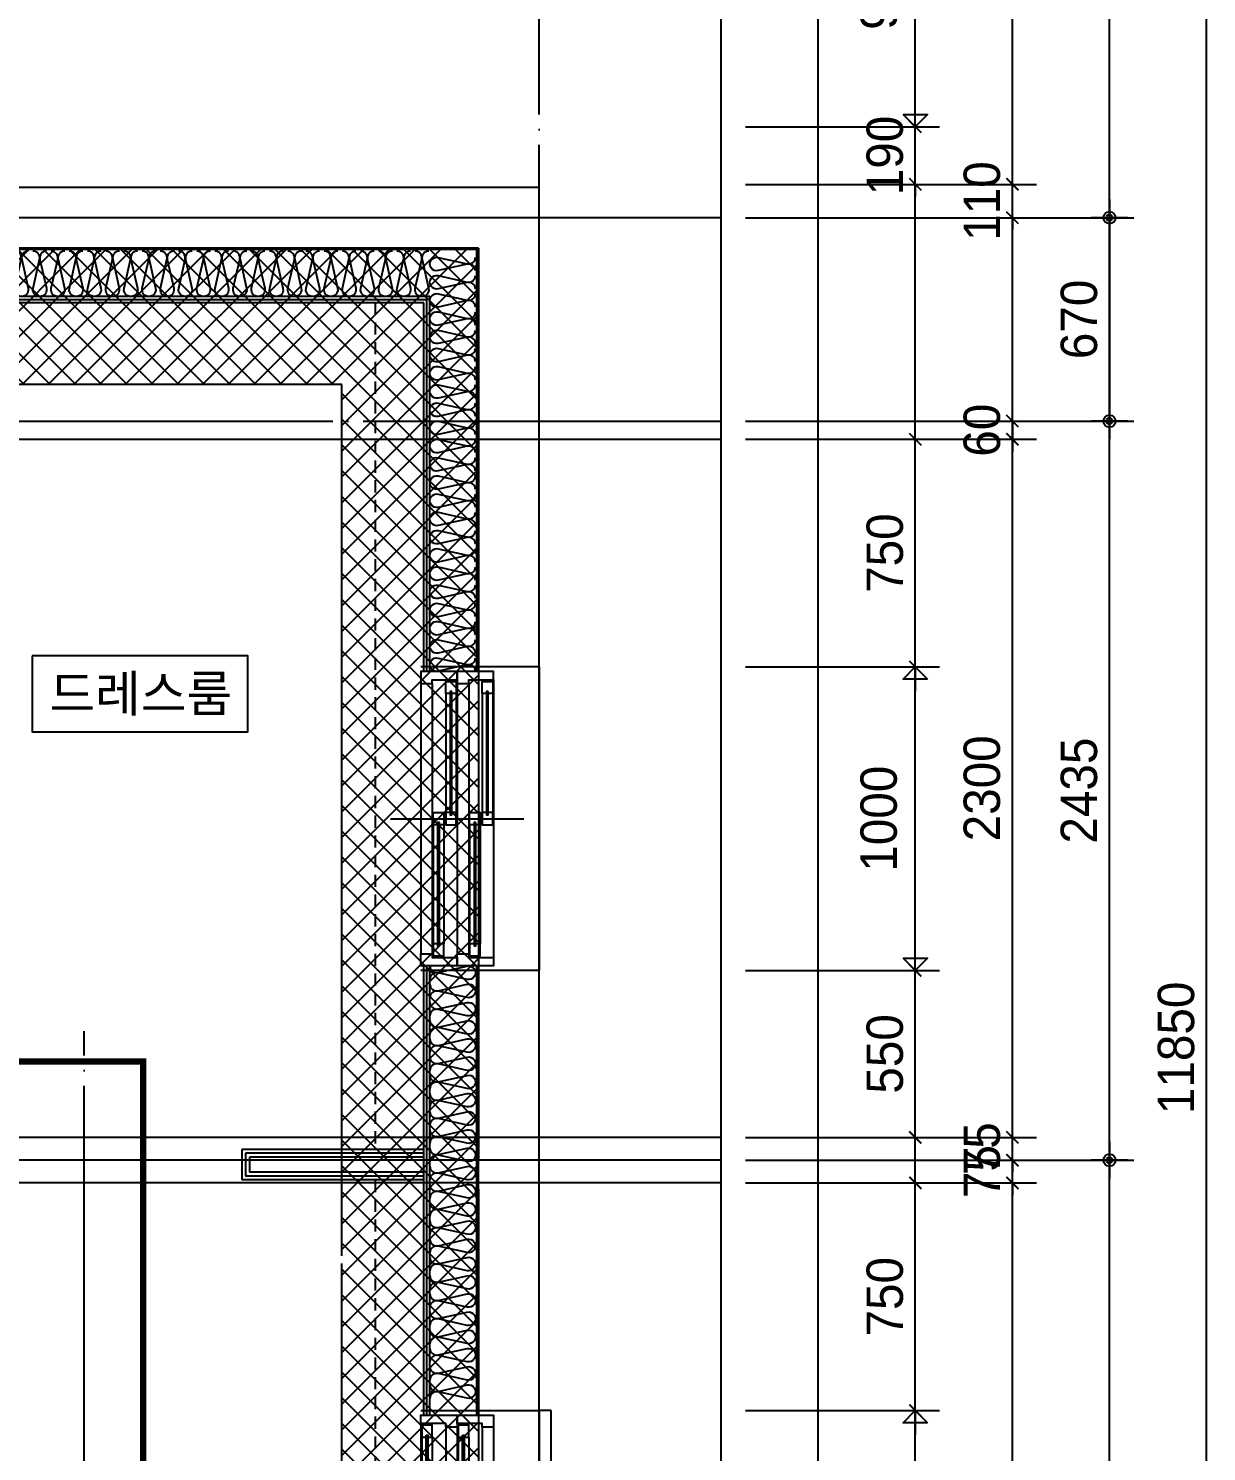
# Model space of a CAD drawing. Header units: millimetres. Extents: x -24416 to 92204, y -190080 to 23760.
# Drawn here: x 68154 to 72037, y -61474 to -56785 of the extents above; entities that cross this region are included whole.
import ezdxf
from ezdxf.enums import TextEntityAlignment as Align
from ezdxf.xclip import XClip

# ---------------------------------------------------------------- set-up
doc = ezdxf.new("R2010")
doc.units = ezdxf.units.MM
doc.header["$LTSCALE"] = 50
doc.header["$XCLIPFRAME"] = 0
for name, pattern in [('AUDIT_D_220706163347-0', [0]), ('CEN', [62, 60, -1, 0, -1]), ('H', [1.3, 0.8, -0.5]), ('HID', [2.5, 1.5, -1]), ('HIDDEN', [2, 1, -1])]:
    doc.linetypes.add(name, pattern=pattern)
doc.layers.get('defpoints').update_dxf_attribs({"color": 139})
for name, color, linetype, plot in [('AA-CEN', 1, 'CEN', False), ('Defpoint', 135, 'Continuous', False), ('MC', 135, 'Continuous', False)]:
    doc.layers.add(name, color=color, linetype=linetype, plot=plot)
for name, color, linetype in [('AA-XXXX-DIMS', 7, 'Continuous'), ('AA-단열-바닥-욕실', 30, 'Continuous'), ('ARDM', 7, 'Continuous'), ('CEN_CON', 1, 'CEN'), ('CEN_WALL', 12, 'CEN'), ('CONC', 2, 'Continuous'), ('dan1', 7, 'HID'), ('DIM', 7, 'AUDIT_D_220706163347-0'), ('ELE3_CON', 7, 'Continuous'), ('HAT', 9, 'Continuous'), ('INS', 252, 'Continuous'), ('WAL_DRY', 7, 'Continuous'), ('WIN', 4, 'Continuous'), ('X - 단위세대$0$ETC', 6, 'Continuous'), ('실명', 3, 'AUDIT_D_220706163347-0'), ('실명박스', 7, 'AUDIT_D_220706163347-0'), ('커튼박스', 6, 'Continuous'), ('확장', 8, 'HIDDEN')]:
    doc.layers.add(name, color=color, linetype=linetype)
doc.styles.add('HAUD01', font='Dotum.ttf')
doc.styles.add('맑은고딕', font='malgun.ttf', dxfattribs={"width": 0.9})
doc.dimstyles.new('DIM_40', dxfattribs={"dimscale": 40, "dimtxt": 3, "dimasz": 1, "dimexe": 2, "dimexo": 2, "dimgap": 1, "dimtad": 1, "dimdec": 0, "dimzin": 0, "dimdsep": 46, "dimtxsty": '맑은고딕', "dimblk1": 'DIMDOT', "dimblk2": 'DIMDOT', "dimsah": 1, "dimcen": 0.09, "dimdle": 2, "dimclrd": 7, "dimclre": 7, "dimclrt": 3, "dimadec": 0, "dimazin": 0, "dimtfac": 1, "dimtdec": 0, "dimtix": 1, "dimtmove": 2, "dimatfit": 3, "dimldrblk": 'DIMDOT', "dimfxl": 2, "dimtolj": 1, "dimtzin": 0, "dimarcsym": 0})
doc.dimstyles.new('MCDIM_40', dxfattribs={"dimscale": 40, "dimtxt": 3, "dimasz": 1, "dimexe": 2, "dimexo": 2, "dimgap": 1, "dimtad": 1, "dimdec": 0, "dimzin": 0, "dimdsep": 46, "dimtxsty": '맑은고딕', "dimblk1": 'ARCHTICK', "dimblk2": 'ARCHTICK', "dimsah": 1, "dimcen": 0.09, "dimdle": 2, "dimclrd": 7, "dimclre": 7, "dimclrt": 3, "dimadec": 0, "dimazin": 0, "dimtfac": 1, "dimtdec": 0, "dimtix": 1, "dimtmove": 2, "dimatfit": 3, "dimldrblk": 'ARCHTICK', "dimfxl": 1, "dimtolj": 1, "dimtzin": 0, "dimarcsym": 0})
doc.dimstyles.new('외부80-WIN', dxfattribs={"dimscale": 40, "dimtxt": 3, "dimasz": 1, "dimexe": 2, "dimexo": 2.5, "dimgap": 1.5, "dimtad": 1, "dimdec": 0, "dimzin": 0, "dimdsep": 46, "dimtxsty": '맑은고딕', "dimblk": 'DO2-2', "dimblk1": 'DO2-2', "dimblk2": 'DIMDOT', "dimcen": 0.09, "dimdle": 2, "dimclrd": 7, "dimclre": 7, "dimclrt": 3, "dimadec": 0, "dimazin": 0, "dimtfac": 1, "dimtdec": 0, "dimtix": 1, "dimtmove": 2, "dimatfit": 3, "dimldrblk": 'DO2-2', "dimfxl": 1, "dimtolj": 1, "dimtzin": 0, "dimarcsym": 0})

# ---------------------------------------------------------------- blocks, each defined once
blk = doc.blocks.new('WIN_이중창_2100')
at = {"layer": 'Defpoint'}
for p, q in [((-15, 240), (-15, 0)), ((2085, 240), (2085, 0))]:
    blk.add_line(p, q, dxfattribs=at)
at = {"layer": 'WIN'}
blk.add_line((1035, -100), (1035, 340), dxfattribs=at)
at = {"layer": 'WIN', "color": 8}
for p, q in [((2042, 240), (28, 240)), ((1997, 237), (1055, 237)), ((1015, 196), (73, 196)), ((1997, 202), (1055, 202)), ((2030, 158), (40, 158)), ((1015, 161), (73, 161)), ((2030, 120), (40, 120)), ((1997, 117), (1055, 117)), ((1015, 76), (73, 76)), ((1997, 82), (1055, 82)), ((2030, 38), (40, 38)), ((2030, 0), (40, 0)), ((1015, 41), (73, 41))]:
    blk.add_line(p, q, dxfattribs=at)
at = {"layer": 'WIN'}
for points in [[(40, 158), (28, 158), (28, 240), (0, 240), (0, 120), (40, 120), (40, 158)], [(1055, 216.5), (1055, 202), (1015, 202), (1015, 237), (1055, 237), (1055, 222.5)], [(1997, 216.5), (1997, 202), (2037, 202), (2037, 237), (1997, 237), (1997, 222.5)], [(2030, 158), (2042, 158), (2042, 240), (2070, 240), (2070, 120), (2030, 120), (2030, 158)], [(73, 175.5), (73, 161), (33, 161), (33, 196), (73, 196), (73, 181.5)], [(1015, 175.5), (1015, 161), (1055, 161), (1055, 196), (1015, 196), (1015, 181.5)], [(2004, 222.5), (2004, 216.5), (1048, 216.5), (1048, 222.5), (2004, 222.5)], [(1022, 181.5), (1022, 175.5), (66, 175.5), (66, 181.5), (1022, 181.5)], [(40, 38), (28, 38), (28, 120), (0, 120), (0, 0), (40, 0), (40, 38)], [(1055, 96.5), (1055, 82), (1015, 82), (1015, 117), (1055, 117), (1055, 102.5)], [(2004, 102.5), (2004, 96.5), (1048, 96.5), (1048, 102.5), (2004, 102.5)], [(1997, 96.5), (1997, 82), (2037, 82), (2037, 117), (1997, 117), (1997, 102.5)], [(2030, 38), (2042, 38), (2042, 120), (2070, 120), (2070, 0), (2030, 0), (2030, 38)], [(73, 55.5), (73, 41), (33, 41), (33, 76), (73, 76), (73, 61.5)], [(1022, 61.5), (1022, 55.5), (66, 55.5), (66, 61.5), (1022, 61.5)], [(1015, 55.5), (1015, 41), (1055, 41), (1055, 76), (1015, 76), (1015, 61.5)]]:
    blk.add_lwpolyline(points, dxfattribs=at)
blk = doc.blocks.new('WIN_이중창_1000')
at = {"layer": 'Defpoint'}
for p, q in [((-15, 240), (-15, 0)), ((985, 240), (985, 0))]:
    blk.add_line(p, q, dxfattribs=at)
at = {"layer": 'WIN'}
blk.add_line((485, -100), (485, 340), dxfattribs=at)
at = {"layer": 'WIN', "color": 8}
for p, q in [((942, 240), (28, 240)), ((897, 237), (505, 237)), ((465, 196), (73, 196)), ((897, 202), (505, 202)), ((930, 158), (40, 158)), ((465, 161), (73, 161)), ((930, 120), (40, 120)), ((897, 117), (505, 117)), ((465, 76), (73, 76)), ((897, 82), (505, 82)), ((930, 38), (40, 38)), ((930, 0), (40, 0)), ((465, 41), (73, 41))]:
    blk.add_line(p, q, dxfattribs=at)
at = {"layer": 'WIN'}
for points in [[(40, 158), (28, 158), (28, 240), (0, 240), (0, 120), (40, 120), (40, 158)], [(505, 216.5), (505, 202), (465, 202), (465, 237), (505, 237), (505, 222.5)], [(897, 216.5), (897, 202), (937, 202), (937, 237), (897, 237), (897, 222.5)], [(930, 158), (942, 158), (942, 240), (970, 240), (970, 120), (930, 120), (930, 158)], [(73, 175.5), (73, 161), (33, 161), (33, 196), (73, 196), (73, 181.5)], [(465, 175.5), (465, 161), (505, 161), (505, 196), (465, 196), (465, 181.5)], [(904, 222.5), (904, 216.5), (498, 216.5), (498, 222.5), (904, 222.5)], [(472, 181.5), (472, 175.5), (66, 175.5), (66, 181.5), (472, 181.5)], [(40, 38), (28, 38), (28, 120), (0, 120), (0, 0), (40, 0), (40, 38)], [(505, 96.5), (505, 82), (465, 82), (465, 117), (505, 117), (505, 102.5)], [(904, 102.5), (904, 96.5), (498, 96.5), (498, 102.5), (904, 102.5)], [(897, 96.5), (897, 82), (937, 82), (937, 117), (897, 117), (897, 102.5)], [(930, 38), (942, 38), (942, 120), (970, 120), (970, 0), (930, 0), (930, 38)], [(73, 55.5), (73, 41), (33, 41), (33, 76), (73, 76), (73, 61.5)], [(472, 61.5), (472, 55.5), (66, 55.5), (66, 61.5), (472, 61.5)], [(465, 55.5), (465, 41), (505, 41), (505, 76), (465, 76), (465, 61.5)]]:
    blk.add_lwpolyline(points, dxfattribs=at)
blk = doc.blocks.new('insul1')
blk.add_lwpolyline([(0, 0, 0.480617), (0.146, 0.183), (0.004, 0.817, -1.249969), (0.296, 0.817), (0.154, 0.183, 0.480617), (0.3, 0, 0.480617)], format="xyb")
blk = doc.blocks.new('U-84B(확장)')
at = {"layer": 'CEN_CON'}
for p, q in [((14900, -300), (14900, 12030)), ((15500, 8660), (10575, 8660))]:
    blk.add_line(p, q, dxfattribs=at)
at = {"layer": 'CEN_WALL'}
for p, q in [((11220, 7990), (15500, 7990)), ((13400, -300), (13400, 5980)), ((15500, 5555), (11120, 5555))]:
    blk.add_line(p, q, dxfattribs=at)
at = {"layer": 'CONC'}
for p, q in [((14900, 8760), (12380, 8760)), ((14900, 7180), (14900, 8760)), ((14700, 8560), (10872, 8560)), ((14700, 7180), (14700, 8560)), ((14900, 7180), (14700, 7180)), ((14700, 4730), (14700, 6180)), ((14900, 6180), (14700, 6180)), ((14900, 4730), (14900, 6180)), ((14700, 4730), (14900, 4730))]:
    blk.add_line(p, q, dxfattribs=at)
at = {"layer": 'dan1'}
blk.add_lwpolyline([(10885, 2140), (14250, 2140), (14250, 8110), (11335, 8110), (11335, 7210), (10885, 7210)], dxfattribs=at)
at = {"layer": 'ELE3_CON'}
for p, q in [((14900, 7180), (14900, 6180)), ((14900, 4730), (14900, 2630))]:
    blk.add_line(p, q, dxfattribs=at)
at = {"layer": 'INS'}
for p, q in [((14695, 8555), (10885, 8555)), ((14695, 7165), (14695, 8555)), ((14540, 8400), (10885, 8400)), ((14540, 7165), (14540, 8400)), ((14540, 4715), (14540, 6195)), ((14695, 4715), (14695, 6195))]:
    blk.add_line(p, q, dxfattribs=at)
at = {"layer": 'MC'}
for p, q in [((11220, 7930), (15500, 7930)), ((15500, 5630), (11120, 5630)), ((15500, 5480), (10575, 5480))]:
    blk.add_line(p, q, dxfattribs=at)
at = {"layer": 'WAL_DRY'}
for p, q in [((14530, 8390), (12705, 8390)), ((14520, 8380), (12705, 8380)), ((14520, 7165), (14520, 8380)), ((14530, 7165), (14530, 8390)), ((14520, 4715), (14520, 6195)), ((14530, 4715), (14530, 6195)), ((14520, 5590), (13920, 5590)), ((13920, 5590), (13920, 5490)), ((14520, 5577.5), (13932.5, 5577.5)), ((13932.5, 5577.5), (13932.5, 5502.5)), ((14520, 5565), (13945, 5565)), ((13945, 5565), (13945, 5515)), ((14520, 5490), (13920, 5490)), ((14520, 5502.5), (13932.5, 5502.5)), ((14520, 5515), (13945, 5515))]:
    blk.add_line(p, q, dxfattribs=at)
at = {"layer": 'X - 단위세대$0$ETC'}
blk.add_lwpolyline([(14940, 4730), (14900, 4730), (14900, 2630), (14940, 2630), (14940, 4730)], dxfattribs=at)
at = {"layer": '커튼박스', "linetype": 'H'}
for p, q in [((14360, 8380), (14360, 5590)), ((14360, 5490), (14360, 1870))]:
    blk.add_line(p, q, dxfattribs=at)
at = {"layer": '확장', "ltscale": 0.5, "const_width": 20, "flags": 128}
blk.add_lwpolyline([(12975, 8380), (12975, 5880), (13595, 5880), (13595, 1870)], dxfattribs=at)
at = {"layer": 'INS', "row_count": 1}
for p, xscale, yscale, zscale, rotation, column_count, row_spacing, column_spacing in [((14536.4, 8550), 150, 150, 150, 180, 60, 0, 60), ((14690, 7165), 150.0000000000001, 150.0000000000001, 150.0000000000001, 90, 23, -1.577721810442024e-30, 60.00000000000003), ((14540, 6195), 150, 150, 150, 270, 24, 0, 60)]:
    blk.add_blockref('insul1', p, dxfattribs=dict(at, xscale=xscale, yscale=yscale, zscale=zscale, rotation=rotation, column_count=column_count, row_spacing=row_spacing, column_spacing=column_spacing))
at = {"layer": 'WIN', "xscale": -1, "rotation": 270}
blk.add_blockref('WIN_이중창_1000', (14510, 6195), dxfattribs=at)
at = {"layer": 'WIN', "rotation": 90}
blk.add_blockref('WIN_이중창_2100', (14750, 2645), dxfattribs=at)
blk = doc.blocks.new('A$C415C5DAF')
at = {"layer": '실명박스'}
blk.add_lwpolyline([(55680.3, -77229.6), (55680.3, -77479.6), (56391.5, -77479.6), (56391.5, -77229.6)], close=True, dxfattribs=at)
at = {"layer": '실명', "style": 'HAUD01'}
blk.add_text('드레스룸', height=120, dxfattribs=at).set_placement((56038.7, -77352.8), align=Align.MIDDLE)
blk = doc.blocks.new('A$C1CAF0AFA')
at = {"layer": 'HAT'}
h = blk.add_hatch(dxfattribs=at)
h.set_pattern_fill('_USER', color=5, scale=60, angle=45, double=1, pattern_type=0)
h.set_pattern_definition([(45, (0, -23760), (-42.426407, 42.426407), []), (135, (0, -23760), (-42.426407, -42.426407), [])])
h.paths.add_polyline_path([(55062.1, -89179), (65312.1, -89179), (65312.1, -87689), (65622.1, -87689), (65622.1, -87979), (65822.1, -87979), (65822.1, -87689), (69187.1, -87689), (69187.1, -81719), (65809.1, -81719), (65809.1, -81269), (69637.1, -81269), (69637.1, -88139), (65762.1, -88139), (65762.1, -89629), (55062.1, -89629)])
h.paths.add_polyline_path([(55062.1, -83254), (61552.1, -83254), (61552.1, -82931.5), (61752.1, -82931.5), (61752.1, -83254), (62062.1, -83254), (62062.1, -79279), (64552.1, -79279), (64552.1, -81719), (65622.1, -81719), (65622.1, -81269), (65002.1, -81269), (65002.1, -78829), (61612.1, -78829), (61612.1, -82804), (58912.1, -82804), (58912.1, -82654), (57512.1, -82654), (57512.1, -82804), (55062.1, -82804)])
at = {"layer": 'AA-CEN', "color": 4}
blk.add_lwpolyline([(55062.1, -89179), (65312.1, -89179), (65312.1, -87689), (65622.1, -87689), (65622.1, -87979), (65822.1, -87979), (65822.1, -87689), (69187.1, -87689), (69187.1, -81719), (65809.1, -81719), (65809.1, -81269), (69637.1, -81269), (69637.1, -88139), (65762.1, -88139), (65762.1, -89629), (55062.1, -89629)], close=True, dxfattribs=at)
blk = doc.blocks.new('_ArchTick')
at = {"color": 0, "linetype": 'ByBlock', "const_width": 0.15}
blk.add_lwpolyline([(-0.5, -0.5), (0.5, 0.5)], dxfattribs=at)
blk = doc.blocks.new('*D83')
at = {"layer": 'defpoints', "color": 0, "transparency": 16777216}
for p in [(23369.9, -84199), (24329.9, -84199), (23369.9, -84274)]:
    blk.add_point(p, dxfattribs=at)
at = {"layer": 'DIM', "color": 7, "lineweight": -2, "transparency": 16777216}
for p, q in [((24329.9, -84199), (24329.9, -84159)), ((23449.9, -84199), (24409.9, -84199)), ((24329.9, -84274), (24329.9, -84199)), ((23449.9, -84274), (24409.9, -84274)), ((24329.9, -84274), (24329.9, -84314))]:
    blk.add_line(p, q, dxfattribs=at)
at = {"layer": 'DIM', "color": 7, "lineweight": -2, "transparency": 16777216, "xscale": 40, "yscale": 40, "zscale": 40}
for p, rotation in [((24329.9, -84199), 270), ((24329.9, -84274), 90)]:
    blk.add_blockref('_ArchTick', p, dxfattribs=dict(at, rotation=rotation))
at = {"layer": 'DIM', "color": 3, "transparency": 16777216, "insert": (24229.9, -84236.5), "char_height": 120, "attachment_point": 5, "rotation": 90, "style": 'HAUD01'}
blk.add_mtext('\\A1;75', dxfattribs=at)
blk = doc.blocks.new('*D84')
at = {"layer": 'defpoints', "color": 0, "transparency": 16777216}
for p in [(23369.9, -81899), (24329.9, -81899), (23369.9, -84199)]:
    blk.add_point(p, dxfattribs=at)
at = {"layer": 'DIM', "color": 7, "lineweight": -2, "transparency": 16777216}
for p, q in [((24329.9, -84279), (24329.9, -81819)), ((23449.9, -81899), (24409.9, -81899)), ((23449.9, -84199), (24409.9, -84199))]:
    blk.add_line(p, q, dxfattribs=at)
at = {"layer": 'DIM', "color": 7, "lineweight": -2, "transparency": 16777216, "xscale": 40, "yscale": 40, "zscale": 40}
for p, rotation in [((24329.9, -81899), 90), ((24329.9, -84199), 270)]:
    blk.add_blockref('_ArchTick', p, dxfattribs=dict(at, rotation=rotation))
at = {"layer": 'DIM', "color": 3, "transparency": 16777216, "insert": (24229.9, -83049), "char_height": 120, "attachment_point": 5, "rotation": 90, "style": 'HAUD01'}
blk.add_mtext('\\A1;2300', dxfattribs=at)
blk = doc.blocks.new('*D85')
at = {"layer": 'defpoints', "color": 0, "transparency": 16777216}
for p in [(23369.9, -81839), (23369.9, -81899), (24329.9, -81899)]:
    blk.add_point(p, dxfattribs=at)
at = {"layer": 'DIM', "color": 7, "lineweight": -2, "transparency": 16777216}
for p, q in [((24329.9, -81839), (24329.9, -81799)), ((23449.9, -81839), (24409.9, -81839)), ((24329.9, -81839), (24329.9, -81899)), ((23449.9, -81899), (24409.9, -81899)), ((24329.9, -81899), (24329.9, -81939))]:
    blk.add_line(p, q, dxfattribs=at)
at = {"layer": 'DIM', "color": 7, "lineweight": -2, "transparency": 16777216, "xscale": 40, "yscale": 40, "zscale": 40}
for p, rotation in [((24329.9, -81839), 270), ((24329.9, -81899), 90)]:
    blk.add_blockref('_ArchTick', p, dxfattribs=dict(at, rotation=rotation))
at = {"layer": 'DIM', "color": 3, "transparency": 16777216, "insert": (24229.9, -81869), "char_height": 120, "attachment_point": 5, "rotation": 90, "style": 'HAUD01'}
blk.add_mtext('\\A1;60', dxfattribs=at)
blk = doc.blocks.new('DIMDOT')
at = {"layer": 'AA-XXXX-DIMS'}
for p, q in [((0, -1.5), (0, 1.5)), ((-1.5, 0), (1.5, 0))]:
    blk.add_line(p, q, dxfattribs=at)
for radius in [0.5, 0.25]:
    blk.add_circle((0, 0), radius, dxfattribs=at)
blk = doc.blocks.new('*D86')
at = {"layer": 'defpoints', "color": 0, "transparency": 16777216}
for p in [(23369.9, -81169), (23369.9, -81839), (24649.9, -81839)]:
    blk.add_point(p, dxfattribs=at)
at = {"layer": 'DIM', "color": 7, "lineweight": -2, "transparency": 16777216}
for p, q in [((23449.9, -81169), (24729.9, -81169)), ((24649.9, -81209), (24649.9, -81799)), ((23449.9, -81839), (24729.9, -81839))]:
    blk.add_line(p, q, dxfattribs=at)
at = {"layer": 'DIM', "color": 7, "lineweight": -2, "transparency": 16777216, "xscale": 40, "yscale": 40, "zscale": 40}
for p, rotation in [((24649.9, -81169), 90), ((24649.9, -81839), 270)]:
    blk.add_blockref('DIMDOT', p, dxfattribs=dict(at, rotation=rotation))
at = {"layer": 'DIM', "color": 3, "transparency": 16777216, "insert": (24549.9, -81504), "char_height": 120, "attachment_point": 5, "rotation": 90, "style": 'HAUD01'}
blk.add_mtext('\\A1;670', dxfattribs=at)
blk = doc.blocks.new('*D87')
at = {"layer": 'defpoints', "color": 0, "transparency": 16777216}
for p in [(23369.9, -81059), (24329.9, -81059), (23369.9, -81169)]:
    blk.add_point(p, dxfattribs=at)
at = {"layer": 'DIM', "color": 7, "lineweight": -2, "transparency": 16777216}
for p, q in [((23449.9, -81059), (24409.9, -81059)), ((24329.9, -81059), (24329.9, -81019)), ((24329.9, -81169), (24329.9, -81059)), ((23449.9, -81169), (24409.9, -81169)), ((24329.9, -81169), (24329.9, -81209))]:
    blk.add_line(p, q, dxfattribs=at)
at = {"layer": 'DIM', "color": 7, "lineweight": -2, "transparency": 16777216, "xscale": 40, "yscale": 40, "zscale": 40}
for p, rotation in [((24329.9, -81059), 270), ((24329.9, -81169), 90)]:
    blk.add_blockref('_ArchTick', p, dxfattribs=dict(at, rotation=rotation))
at = {"layer": 'DIM', "color": 3, "transparency": 16777216, "insert": (24229.9, -81114), "char_height": 120, "attachment_point": 5, "rotation": 90, "style": 'HAUD01'}
blk.add_mtext('\\A1;110', dxfattribs=at)
blk = doc.blocks.new('*D88')
at = {"layer": 'defpoints', "color": 0, "transparency": 16777216}
for p in [(23369.9, -79019), (24329.9, -79019), (23369.9, -81059)]:
    blk.add_point(p, dxfattribs=at)
at = {"layer": 'DIM', "color": 7, "lineweight": -2, "transparency": 16777216}
for p, q in [((24329.9, -81139), (24329.9, -78939)), ((23449.9, -79019), (24409.9, -79019)), ((23449.9, -81059), (24409.9, -81059))]:
    blk.add_line(p, q, dxfattribs=at)
at = {"layer": 'DIM', "color": 7, "lineweight": -2, "transparency": 16777216, "xscale": 40, "yscale": 40, "zscale": 40}
for p, rotation in [((24329.9, -79019), 90), ((24329.9, -81059), 270)]:
    blk.add_blockref('_ArchTick', p, dxfattribs=dict(at, rotation=rotation))
at = {"layer": 'DIM', "color": 3, "transparency": 16777216, "insert": (24229.9, -80039), "char_height": 120, "attachment_point": 5, "rotation": 90, "style": 'HAUD01'}
blk.add_mtext('\\A1;2040', dxfattribs=at)
blk = doc.blocks.new('*D470')
at = {"layer": 'defpoints', "color": 0, "transparency": 16777216}
for p in [(23369.9, -77979), (24969.9, -77979), (23369.9, -89829)]:
    blk.add_point(p, dxfattribs=at)
at = {"layer": 'DIM', "color": 7, "lineweight": -2, "transparency": 16777216}
for p, q in [((23449.9, -77979), (25049.9, -77979)), ((24969.9, -89789), (24969.9, -78019)), ((23449.9, -89829), (25049.9, -89829))]:
    blk.add_line(p, q, dxfattribs=at)
at = {"layer": 'DIM', "color": 7, "lineweight": -2, "transparency": 16777216, "xscale": 40, "yscale": 40, "zscale": 40}
for p, rotation in [((24969.9, -77979), 90), ((24969.9, -89829), 270)]:
    blk.add_blockref('DIMDOT', p, dxfattribs=dict(at, rotation=rotation))
at = {"layer": 'DIM', "color": 3, "transparency": 16777216, "insert": (24869.9, -83904), "char_height": 120, "attachment_point": 5, "rotation": 90, "style": 'HAUD01'}
blk.add_mtext('\\A1;11850', dxfattribs=at)
blk = doc.blocks.new('*D472')
at = {"layer": 'defpoints', "color": 0, "transparency": 16777216}
for p in [(23369.9, -84274), (24649.9, -84274), (23369.9, -88149)]:
    blk.add_point(p, dxfattribs=at)
at = {"layer": 'DIM', "color": 7, "lineweight": -2, "transparency": 16777216}
for p, q in [((23449.9, -84274), (24729.9, -84274)), ((24649.9, -88109), (24649.9, -84314)), ((23449.9, -88149), (24729.9, -88149))]:
    blk.add_line(p, q, dxfattribs=at)
at = {"layer": 'DIM', "color": 7, "lineweight": -2, "transparency": 16777216, "xscale": 40, "yscale": 40, "zscale": 40}
for p, rotation in [((24649.9, -84274), 90), ((24649.9, -88149), 270)]:
    blk.add_blockref('DIMDOT', p, dxfattribs=dict(at, rotation=rotation))
at = {"layer": 'DIM', "color": 3, "transparency": 16777216, "insert": (24549.9, -86211.5), "char_height": 120, "attachment_point": 5, "rotation": 90, "style": 'HAUD01'}
blk.add_mtext('\\A1;3875', dxfattribs=at)
blk = doc.blocks.new('*D473')
at = {"layer": 'defpoints', "color": 0, "transparency": 16777216}
for p in [(23369.9, -81839), (24649.9, -81839), (23369.9, -84274)]:
    blk.add_point(p, dxfattribs=at)
at = {"layer": 'DIM', "color": 7, "lineweight": -2, "transparency": 16777216}
for p, q in [((23449.9, -81839), (24729.9, -81839)), ((24649.9, -84234), (24649.9, -81879)), ((23449.9, -84274), (24729.9, -84274))]:
    blk.add_line(p, q, dxfattribs=at)
at = {"layer": 'DIM', "color": 7, "lineweight": -2, "transparency": 16777216, "xscale": 40, "yscale": 40, "zscale": 40}
for p, rotation in [((24649.9, -81839), 90), ((24649.9, -84274), 270)]:
    blk.add_blockref('DIMDOT', p, dxfattribs=dict(at, rotation=rotation))
at = {"layer": 'DIM', "color": 3, "transparency": 16777216, "insert": (24549.9, -83056.5), "char_height": 120, "attachment_point": 5, "rotation": 90, "style": 'HAUD01'}
blk.add_mtext('\\A1;2435', dxfattribs=at)
blk = doc.blocks.new('*D474')
at = {"layer": 'defpoints', "color": 0, "transparency": 16777216}
for p in [(23369.9, -78884), (24649.9, -78884), (23369.9, -81169)]:
    blk.add_point(p, dxfattribs=at)
at = {"layer": 'DIM', "color": 7, "lineweight": -2, "transparency": 16777216}
for p, q in [((23449.9, -78884), (24729.9, -78884)), ((24649.9, -81129), (24649.9, -78924)), ((23449.9, -81169), (24729.9, -81169))]:
    blk.add_line(p, q, dxfattribs=at)
at = {"layer": 'DIM', "color": 7, "lineweight": -2, "transparency": 16777216, "xscale": 40, "yscale": 40, "zscale": 40}
for p, rotation in [((24649.9, -78884), 90), ((24649.9, -81169), 270)]:
    blk.add_blockref('DIMDOT', p, dxfattribs=dict(at, rotation=rotation))
at = {"layer": 'DIM', "color": 3, "transparency": 16777216, "insert": (24549.9, -80026.5), "char_height": 120, "attachment_point": 5, "rotation": 90, "style": 'HAUD01'}
blk.add_mtext('\\A1;2285', dxfattribs=at)
blk = doc.blocks.new('*D477')
at = {"layer": 'defpoints', "color": 0, "transparency": 16777216}
for p in [(23369.9, -84349), (24329.9, -84349), (23369.9, -87949)]:
    blk.add_point(p, dxfattribs=at)
at = {"layer": 'DIM', "color": 7, "lineweight": -2, "transparency": 16777216}
for p, q in [((24329.9, -88029), (24329.9, -84269)), ((23449.9, -84349), (24409.9, -84349)), ((23449.9, -87949), (24409.9, -87949))]:
    blk.add_line(p, q, dxfattribs=at)
at = {"layer": 'DIM', "color": 7, "lineweight": -2, "transparency": 16777216, "xscale": 40, "yscale": 40, "zscale": 40}
for p, rotation in [((24329.9, -84349), 90), ((24329.9, -87949), 270)]:
    blk.add_blockref('_ArchTick', p, dxfattribs=dict(at, rotation=rotation))
at = {"layer": 'DIM', "color": 3, "transparency": 16777216, "insert": (24229.9, -86149), "char_height": 120, "attachment_point": 5, "rotation": 90, "style": 'HAUD01'}
blk.add_mtext('\\A1;3600', dxfattribs=at)
blk = doc.blocks.new('*D478')
at = {"layer": 'defpoints', "color": 0, "transparency": 16777216}
for p in [(23369.9, -84274), (24329.9, -84274), (23369.9, -84349)]:
    blk.add_point(p, dxfattribs=at)
at = {"layer": 'DIM', "color": 7, "lineweight": -2, "transparency": 16777216}
for p, q in [((24329.9, -84274), (24329.9, -84234)), ((23449.9, -84274), (24409.9, -84274)), ((24329.9, -84349), (24329.9, -84274)), ((23449.9, -84349), (24409.9, -84349)), ((24329.9, -84349), (24329.9, -84389))]:
    blk.add_line(p, q, dxfattribs=at)
at = {"layer": 'DIM', "color": 7, "lineweight": -2, "transparency": 16777216, "xscale": 40, "yscale": 40, "zscale": 40}
for p, rotation in [((24329.9, -84274), 270), ((24329.9, -84349), 90)]:
    blk.add_blockref('_ArchTick', p, dxfattribs=dict(at, rotation=rotation))
at = {"layer": 'DIM', "color": 3, "transparency": 16777216, "insert": (24229.9, -84311.5), "char_height": 120, "attachment_point": 5, "rotation": 90, "style": 'HAUD01'}
blk.add_mtext('\\A1;75', dxfattribs=at)
blk = doc.blocks.new('DO2-2')
at = {"layer": 'ARDM'}
blk.add_line((0, 0), (-2, 0), dxfattribs=at)
blk.add_lwpolyline([(-1, -1), (-1, 1), (0, 0)], close=True, dxfattribs=at)
blk = doc.blocks.new('*D480')
at = {"layer": 'defpoints', "color": 0, "transparency": 16777216}
for p in [(23369.9, -85099), (24009.9, -85099), (23369.9, -87199)]:
    blk.add_point(p, dxfattribs=at)
at = {"layer": 'DIM', "color": 7, "lineweight": -2, "transparency": 16777216}
for p, q in [((23469.9, -85099), (24089.9, -85099)), ((24009.9, -87159), (24009.9, -85139)), ((23469.9, -87199), (24089.9, -87199))]:
    blk.add_line(p, q, dxfattribs=at)
at = {"layer": 'DIM', "color": 7, "lineweight": -2, "transparency": 16777216, "xscale": 40, "yscale": 40, "zscale": 40}
for p, rotation in [((24009.9, -85099), 90), ((24009.9, -87199), 270)]:
    blk.add_blockref('DO2-2', p, dxfattribs=dict(at, rotation=rotation))
at = {"layer": 'DIM', "color": 3, "transparency": 16777216, "insert": (23889.9, -86149), "char_height": 120, "attachment_point": 5, "rotation": 90, "style": 'HAUD01'}
blk.add_mtext('\\A1;2100', dxfattribs=at)
blk = doc.blocks.new('*D481')
at = {"layer": 'defpoints', "color": 0, "transparency": 16777216}
for p in [(23369.9, -84349), (24009.9, -84349), (23369.9, -85099)]:
    blk.add_point(p, dxfattribs=at)
at = {"layer": 'DIM', "color": 7, "lineweight": -2, "transparency": 16777216}
for p, q in [((24009.9, -85179), (24009.9, -84269)), ((23449.9, -84349), (24089.9, -84349)), ((23449.9, -85099), (24089.9, -85099))]:
    blk.add_line(p, q, dxfattribs=at)
at = {"layer": 'DIM', "color": 7, "lineweight": -2, "transparency": 16777216, "xscale": 40, "yscale": 40, "zscale": 40}
for p, rotation in [((24009.9, -84349), 90), ((24009.9, -85099), 270)]:
    blk.add_blockref('_ArchTick', p, dxfattribs=dict(at, rotation=rotation))
at = {"layer": 'DIM', "color": 3, "transparency": 16777216, "insert": (23909.9, -84724), "char_height": 120, "attachment_point": 5, "rotation": 90, "style": 'HAUD01'}
blk.add_mtext('\\A1;750', dxfattribs=at)
blk = doc.blocks.new('*D482')
at = {"layer": 'defpoints', "color": 0, "transparency": 16777216}
for p in [(23369.9, -83649), (24009.9, -83649), (23369.9, -84199)]:
    blk.add_point(p, dxfattribs=at)
at = {"layer": 'DIM', "color": 7, "lineweight": -2, "transparency": 16777216}
for p, q in [((24009.9, -84279), (24009.9, -83569)), ((23449.9, -83649), (24089.9, -83649)), ((23449.9, -84199), (24089.9, -84199))]:
    blk.add_line(p, q, dxfattribs=at)
at = {"layer": 'DIM', "color": 7, "lineweight": -2, "transparency": 16777216, "xscale": 40, "yscale": 40, "zscale": 40}
for p, rotation in [((24009.9, -83649), 90), ((24009.9, -84199), 270)]:
    blk.add_blockref('_ArchTick', p, dxfattribs=dict(at, rotation=rotation))
at = {"layer": 'DIM', "color": 3, "transparency": 16777216, "insert": (23909.9, -83924), "char_height": 120, "attachment_point": 5, "rotation": 90, "style": 'HAUD01'}
blk.add_mtext('\\A1;550', dxfattribs=at)
blk = doc.blocks.new('*D483')
at = {"layer": 'defpoints', "color": 0, "transparency": 16777216}
for p in [(23369.9, -82649), (24009.9, -82649), (23369.9, -83649)]:
    blk.add_point(p, dxfattribs=at)
at = {"layer": 'DIM', "color": 7, "lineweight": -2, "transparency": 16777216}
for p, q in [((23469.9, -82649), (24089.9, -82649)), ((24009.9, -83609), (24009.9, -82689)), ((23469.9, -83649), (24089.9, -83649))]:
    blk.add_line(p, q, dxfattribs=at)
at = {"layer": 'DIM', "color": 7, "lineweight": -2, "transparency": 16777216, "xscale": 40, "yscale": 40, "zscale": 40}
for p, rotation in [((24009.9, -82649), 90), ((24009.9, -83649), 270)]:
    blk.add_blockref('DO2-2', p, dxfattribs=dict(at, rotation=rotation))
at = {"layer": 'DIM', "color": 3, "transparency": 16777216, "insert": (23889.9, -83149), "char_height": 120, "attachment_point": 5, "rotation": 90, "style": 'HAUD01'}
blk.add_mtext('\\A1;1000', dxfattribs=at)
blk = doc.blocks.new('*D484')
at = {"layer": 'defpoints', "color": 0, "transparency": 16777216}
for p in [(23369.9, -81899), (24009.9, -81899), (23369.9, -82649)]:
    blk.add_point(p, dxfattribs=at)
at = {"layer": 'DIM', "color": 7, "lineweight": -2, "transparency": 16777216}
for p, q in [((24009.9, -82729), (24009.9, -81819)), ((23449.9, -81899), (24089.9, -81899)), ((23449.9, -82649), (24089.9, -82649))]:
    blk.add_line(p, q, dxfattribs=at)
at = {"layer": 'DIM', "color": 7, "lineweight": -2, "transparency": 16777216, "xscale": 40, "yscale": 40, "zscale": 40}
for p, rotation in [((24009.9, -81899), 90), ((24009.9, -82649), 270)]:
    blk.add_blockref('_ArchTick', p, dxfattribs=dict(at, rotation=rotation))
at = {"layer": 'DIM', "color": 3, "transparency": 16777216, "insert": (23909.9, -82274), "char_height": 120, "attachment_point": 5, "rotation": 90, "style": 'HAUD01'}
blk.add_mtext('\\A1;750', dxfattribs=at)
blk = doc.blocks.new('*D485')
at = {"layer": 'defpoints', "color": 0, "transparency": 16777216}
for p in [(23369.9, -80869), (24009.9, -80869), (23369.9, -81059)]:
    blk.add_point(p, dxfattribs=at)
at = {"layer": 'DIM', "color": 7, "lineweight": -2, "transparency": 16777216}
for p, q in [((24009.9, -80869), (24009.9, -80829)), ((23449.9, -80869), (24089.9, -80869)), ((24009.9, -81059), (24009.9, -80869)), ((23449.9, -81059), (24089.9, -81059)), ((24009.9, -81059), (24009.9, -81099))]:
    blk.add_line(p, q, dxfattribs=at)
at = {"layer": 'DIM', "color": 7, "lineweight": -2, "transparency": 16777216, "xscale": 40, "yscale": 40, "zscale": 40}
for p, rotation in [((24009.9, -80869), 270), ((24009.9, -81059), 90)]:
    blk.add_blockref('_ArchTick', p, dxfattribs=dict(at, rotation=rotation))
at = {"layer": 'DIM', "color": 3, "transparency": 16777216, "insert": (23909.9, -80964), "char_height": 120, "attachment_point": 5, "rotation": 90, "style": 'HAUD01'}
blk.add_mtext('\\A1;190', dxfattribs=at)
blk = doc.blocks.new('*D486')
at = {"layer": 'defpoints', "color": 0, "transparency": 16777216}
for p in [(23369.9, -79969), (24009.9, -79969), (23369.9, -80869)]:
    blk.add_point(p, dxfattribs=at)
at = {"layer": 'DIM', "color": 7, "lineweight": -2, "transparency": 16777216}
for p, q in [((23469.9, -79969), (24089.9, -79969)), ((24009.9, -80829), (24009.9, -80009)), ((23469.9, -80869), (24089.9, -80869))]:
    blk.add_line(p, q, dxfattribs=at)
at = {"layer": 'DIM', "color": 7, "lineweight": -2, "transparency": 16777216, "xscale": 40, "yscale": 40, "zscale": 40}
for p, rotation in [((24009.9, -79969), 90), ((24009.9, -80869), 270)]:
    blk.add_blockref('DO2-2', p, dxfattribs=dict(at, rotation=rotation))
at = {"layer": 'DIM', "color": 3, "transparency": 16777216, "insert": (23889.9, -80419), "char_height": 120, "attachment_point": 5, "rotation": 90, "style": 'HAUD01'}
blk.add_mtext('\\A1;900', dxfattribs=at)
blk = doc.blocks.new('DIM-1108')
at = {"layer": 'DIM'}
for base, p1, p2, angle, dimstyle, override, picture, middle in [((24969.9, -77979), (23369.9, -89829), (23369.9, -77979), 270, 'DIM_40', {"dimscale": 40, "dimtxsty": 'HAUD01'}, '*D470', (24869.9, -83904)), ((24649.9, -78884), (23369.9, -81169), (23369.9, -78884), 270, 'DIM_40', {"dimscale": 40, "dimtxsty": 'HAUD01'}, '*D474', (24549.9, -80026.5)), ((24329.9, -79019), (23369.9, -81059), (23369.9, -79019), 270, 'MCDIM_40', {"dimtxsty": 'HAUD01'}, '*D88', (24229.9, -80039)), ((24009.9, -79969), (23369.9, -80869), (23369.9, -79969), 270, '외부80-WIN', {"dimtxsty": 'HAUD01'}, '*D486', (23889.9, -80419)), ((24009.9, -80869), (23369.9, -81059), (23369.9, -80869), 270, 'MCDIM_40', {"dimtxsty": 'HAUD01'}, '*D485', (23909.9, -80964)), ((24329.9, -81059), (23369.9, -81169), (23369.9, -81059), 270, 'MCDIM_40', {"dimtxsty": 'HAUD01'}, '*D87', (24229.9, -81114)), ((24649.9, -81839), (23369.9, -81169), (23369.9, -81839), 90, 'DIM_40', {"dimscale": 40, "dimtxsty": 'HAUD01'}, '*D86', (24549.9, -81504)), ((24329.9, -81899), (23369.9, -81839), (23369.9, -81899), 90, 'MCDIM_40', {"dimtxsty": 'HAUD01'}, '*D85', (24229.9, -81869)), ((24649.9, -81839), (23369.9, -84274), (23369.9, -81839), 270, 'DIM_40', {"dimscale": 40, "dimtxsty": 'HAUD01'}, '*D473', (24549.9, -83056.5)), ((24329.9, -81899), (23369.9, -84199), (23369.9, -81899), 270, 'MCDIM_40', {"dimtxsty": 'HAUD01'}, '*D84', (24229.9, -83049)), ((24009.9, -81899), (23369.9, -82649), (23369.9, -81899), 270, 'MCDIM_40', {"dimtxsty": 'HAUD01'}, '*D484', (23909.9, -82274)), ((24009.9, -82649), (23369.9, -83649), (23369.9, -82649), 270, '외부80-WIN', {"dimtxsty": 'HAUD01'}, '*D483', (23889.9, -83149)), ((24009.9, -83649), (23369.9, -84199), (23369.9, -83649), 270, 'MCDIM_40', {"dimtxsty": 'HAUD01'}, '*D482', (23909.9, -83924)), ((24329.9, -84199), (23369.9, -84274), (23369.9, -84199), 270, 'MCDIM_40', {"dimtxsty": 'HAUD01'}, '*D83', (24229.9, -84236.5)), ((24649.9, -84274), (23369.9, -88149), (23369.9, -84274), 270, 'DIM_40', {"dimscale": 40, "dimtxsty": 'HAUD01'}, '*D472', (24549.9, -86211.5)), ((24329.9, -84274), (23369.9, -84349), (23369.9, -84274), 270, 'MCDIM_40', {"dimtxsty": 'HAUD01'}, '*D478', (24229.9, -84311.5)), ((24329.9, -84349), (23369.9, -87949), (23369.9, -84349), 270, 'MCDIM_40', {"dimtxsty": 'HAUD01'}, '*D477', (24229.9, -86149)), ((24009.9, -84349), (23369.9, -85099), (23369.9, -84349), 270, 'MCDIM_40', {"dimtxsty": 'HAUD01'}, '*D481', (23909.9, -84724)), ((24009.9, -85099), (23369.9, -87199), (23369.9, -85099), 270, '외부80-WIN', {"dimtxsty": 'HAUD01'}, '*D480', (23889.9, -86149))]:
    dim = blk.add_linear_dim(base=base, p1=p1, p2=p2, angle=angle, dimstyle=dimstyle, override=override, dxfattribs=at)
    dim.commit()
    dim.dimension.update_dxf_attribs({"geometry": picture, "text_midpoint": middle})

msp = doc.modelspace()

# ---------------------------------------------------------------- linework, layer by layer
at = {"layer": 'defpoints'}
for points in [[(52188.5, -51269.2), (52188.5, -67969), (72037.1, -67969), (72037.1, -51269.2)], [(52508.5, -51589.2), (52508.5, -67649), (71717.1, -67649), (71717.1, -51589.2)], [(52828.5, -51909.2), (52828.5, -67329), (71397.1, -67329), (71397.1, -51909.2)], [(53148.5, -52229.2), (53148.5, -67009), (71077.1, -67009), (71077.1, -52229.2)], [(53468.5, -52549.2), (53468.5, -66689), (70757.1, -66689), (70757.1, -52549.2)], [(53788.5, -52869.2), (53788.5, -66369), (70437.1, -66369), (70437.1, -52869.2)]]:
    msp.add_lwpolyline(points, close=True, dxfattribs=at)

# ---------------------------------------------------------------- block references
msp.add_blockref('DIM-1108', (47067.2, 23760))
ref = msp.add_blockref('U-84B(확장)', (54937.1, -66069))
XClip(ref).set_block_clipping_path([(-1148.5649148573, -300), (15500, 13199.7934908782)])
at = {"layer": 'AA-단열-바닥-욕실'}
msp.add_blockref('A$C1CAF0AFA', (0, 23760), dxfattribs=at)
at = {"layer": '실명박스'}
msp.add_blockref('A$C415C5DAF', (12485.4, 18377.1), dxfattribs=at)

doc.saveas('drawing.dxf')
